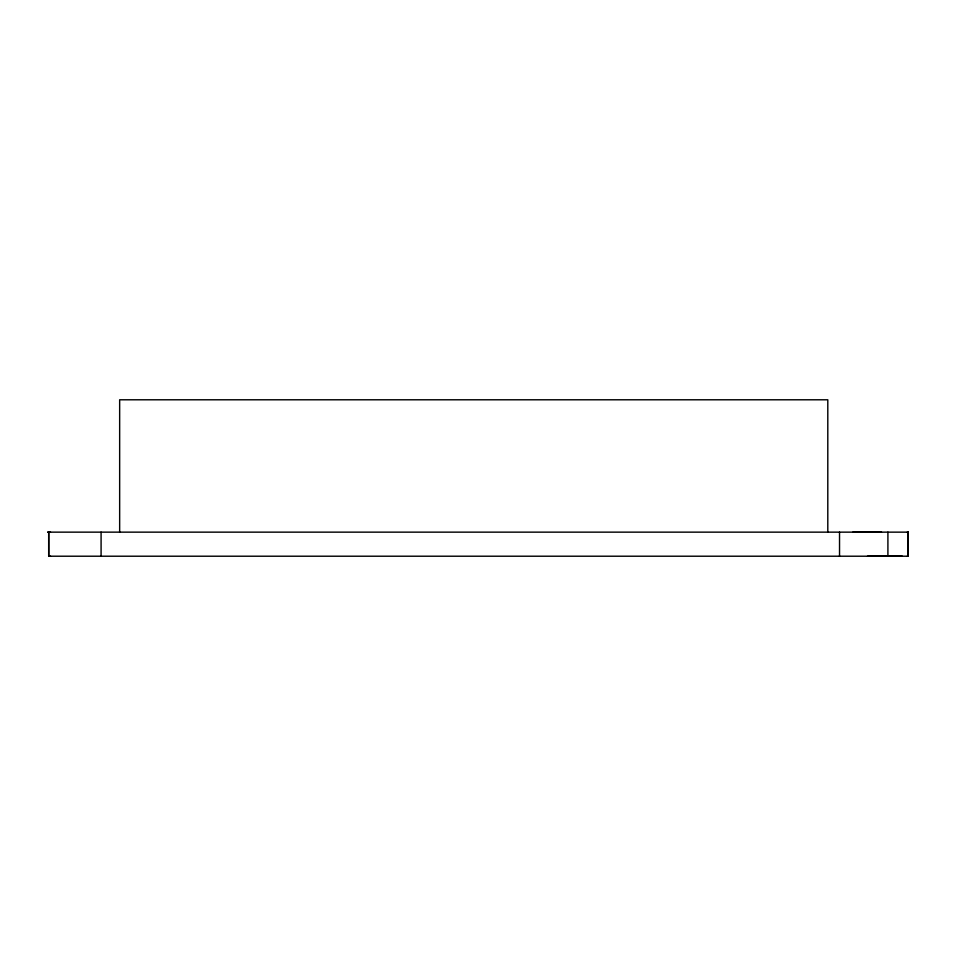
<?xml version="1.0" encoding="UTF-8"?>
<svg xmlns="http://www.w3.org/2000/svg" width="956" height="956" viewBox="0 0 956 956"><rect width="100%" height="100%" fill="white"/><g stroke="black" fill="none" stroke-linecap="round" stroke-linejoin="round"><path stroke-width="1.43" d="M101.085 556.213L101.085 532.145M852.86 532.134L881.492 532.145M50.489 532.145L47.8 532.145L908.2 532.145L907.328 532.145M50.489 556.213L48.708 556.213L48.696 532.145L48.696 556.213L907.961 556.213L907.961 532.145L907.961 556.213L907.316 556.213M867.522 556.201L902.333 556.213M860.197 532.134L865.754 532.145M887.909 532.145L887.909 556.213M839.535 532.145L839.535 556.213M827.8 532.145L827.8 399.787L119.655 399.787L119.655 532.145"/></g></svg>
